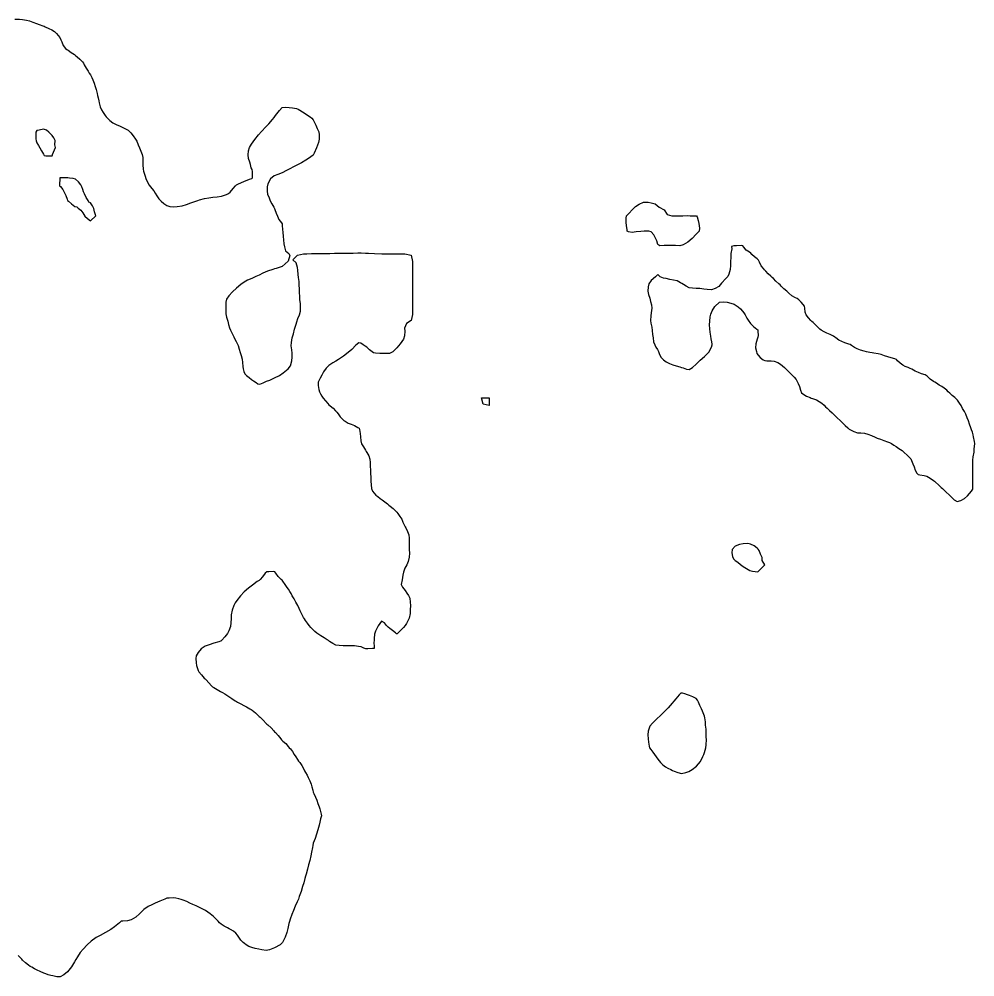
# Model space of a CAD drawing. Header units: inches. Extents: x 654597 to 662585, y 4606423 to 4617894.
# Drawn here: x 657280 to 658608, y 4610786 to 4612117 of the extents above; entities that cross this region are included whole.
import ezdxf

# ---------------------------------------------------------------- set-up
doc = ezdxf.new("R2010")
doc.units = ezdxf.units.IN
doc.header["$MEASUREMENT"] = 0
doc.layers.add('$DDT_AUDIT_GENERATED_(3F)', color=7, linetype='Continuous')

msp = doc.modelspace()

# ---------------------------------------------------------------- linework, layer by layer
at = {"layer": '$DDT_AUDIT_GENERATED_(3F)', "elevation": -140}
msp.add_lwpolyline([(657274.4, 4612117.1), (657280.7, 4612117.3), (657284.8, 4612117), (657290.4, 4612116), (657294.6, 4612115), (657299.4, 4612113.1), (657304.1, 4612111.3), (657308.2, 4612109.8), (657313.3, 4612108), (657315, 4612107.4), (657316.5, 4612106.5), (657321.2, 4612104.1), (657325.7, 4612102.4), (657329.1, 4612100), (657332.2, 4612097.2), (657334.4, 4612094.7), (657336.5, 4612091.8), (657338.2, 4612088.7), (657339.5, 4612085.6), (657341.5, 4612080.6), (657344.7, 4612076.6), (657346.3, 4612075.2), (657348.1, 4612074), (657352.6, 4612070.9), (657357.1, 4612068), (657359.1, 4612066.5), (657360.9, 4612064.9), (657364.7, 4612061.6), (657368, 4612057.9), (657369.5, 4612055.9), (657370.7, 4612053.9), (657373.4, 4612049.3), (657376.1, 4612044.9), (657377.6, 4612042.4), (657379.3, 4612039.7), (657381.2, 4612036.3), (657382.7, 4612033.1), (657384.4, 4612028.4), (657386, 4612023.7), (657387.2, 4612019.4), (657388.7, 4612014), (657389.2, 4612011.3), (657389.9, 4612007.9), (657390.8, 4612003.9), (657391.5, 4612000.8), (657392.9, 4611995.4), (657394.7, 4611991.4), (657397, 4611987.4), (657399.8, 4611983.2), (657401, 4611981.6), (657402.4, 4611980.1), (657406.1, 4611976.3), (657410.4, 4611973.4), (657413, 4611971.8), (657416.1, 4611970.4), (657419.6, 4611968.8), (657422.5, 4611967.4), (657427.2, 4611965.2), (657431.7, 4611962.9), (657433.6, 4611961.2), (657435.2, 4611959.2), (657438.5, 4611954.9), (657442, 4611950.5), (657443, 4611949.2), (657443.6, 4611947.5), (657445.5, 4611942.4), (657447.2, 4611938.4), (657449.1, 4611933.8), (657451.2, 4611929), (657451.9, 4611925), (657452, 4611919.1), (657452.2, 4611914.6), (657452.7, 4611908.8), (657453.1, 4611905.9), (657453.9, 4611903), (657455.1, 4611898.9), (657456.3, 4611895.7), (657458.4, 4611890.9), (657460.8, 4611886.6), (657462.6, 4611884.1), (657464.6, 4611881.8), (657467.1, 4611878.5), (657469.2, 4611875.3), (657471.7, 4611871.5), (657474.5, 4611867.5), (657476, 4611865.8), (657477.6, 4611864.3), (657481.3, 4611860.9), (657485.4, 4611858.3), (657489.5, 4611857.1), (657495.3, 4611856.6), (657499.9, 4611856.9), (657506.5, 4611858), (657512.5, 4611859.8), (657518.6, 4611862), (657525.5, 4611864.4), (657528.3, 4611865.3), (657530.9, 4611866), (657537.9, 4611867.9), (657543.6, 4611869), (657549.5, 4611869.8), (657555.3, 4611870.4), (657561.3, 4611871.4), (657568.3, 4611873.7), (657571.1, 4611874.8), (657573.4, 4611876.8), (657577.7, 4611881.9), (657580.8, 4611885.5), (657582, 4611886.9), (657584.9, 4611888.4), (657592.6, 4611891.8), (657600.4, 4611895.1), (657603.3, 4611896), (657604.4, 4611896.6), (657604.2, 4611899.1), (657604.3, 4611905.4), (657603.8, 4611908.2), (657602.8, 4611910.8), (657601.7, 4611915.1), (657600.9, 4611918.6), (657599, 4611923.5), (657598.2, 4611928.7), (657598.9, 4611934.3), (657600.2, 4611938.9), (657603.2, 4611943.7), (657607.6, 4611949.8), (657612.8, 4611956.3), (657616.9, 4611961.2), (657622.9, 4611967.4), (657627.2, 4611971.9), (657632.1, 4611977.9), (657634.5, 4611980.7), (657636.5, 4611983.3), (657641.8, 4611990.3), (657645.7, 4611994.6), (657649.7, 4611994.9), (657655.3, 4611994.6), (657659.9, 4611993.9), (657665.5, 4611992.9), (657667.9, 4611992.2), (657670.1, 4611991), (657673.9, 4611988.4), (657677.5, 4611986.3), (657681, 4611983.9), (657684.6, 4611981.3), (657686.7, 4611979.5), (657688.5, 4611977.3), (657690.7, 4611973.6), (657692.5, 4611970), (657694.4, 4611965.4), (657696.6, 4611960.7), (657697.2, 4611956.7), (657697.1, 4611950.6), (657696.2, 4611945.8), (657693.5, 4611938.5), (657689.9, 4611930.8), (657688.7, 4611928.3), (657688, 4611927.6), (657685.2, 4611925.6), (657678.4, 4611921.2), (657672.4, 4611917.7), (657666.9, 4611914.8), (657661.2, 4611911.9), (657656.4, 4611909.4), (657651.8, 4611906.9), (657645.7, 4611903.9), (657639.8, 4611901.3), (657634.7, 4611899.4), (657629.4, 4611895.3), (657625.6, 4611888.5), (657624.7, 4611884.2), (657624.8, 4611878), (657625.4, 4611874.2), (657627.4, 4611869.1), (657629.2, 4611864.9), (657631.4, 4611860.6), (657634.2, 4611855.8), (657634.9, 4611854.3), (657635.5, 4611852.6), (657637.3, 4611847.4), (657639, 4611843.4), (657641.2, 4611838.7), (657644.5, 4611834.4), (657645.5, 4611833), (657645.8, 4611830.6), (657646.3, 4611825.1), (657646.6, 4611821.1), (657646.9, 4611815), (657647.3, 4611810.7), (657647.8, 4611804.9), (657648.7, 4611800.7), (657650.5, 4611795.3), (657654.7, 4611791.8), (657656.1, 4611788.9), (657654.1, 4611780.9), (657645.7, 4611773.4), (657637.3, 4611770.6), (657635, 4611770.2), (657632.8, 4611769.5), (657625.3, 4611767.2), (657618.8, 4611764.4), (657613.9, 4611761.6), (657609.1, 4611759.4), (657603.3, 4611757), (657597.7, 4611754.3), (657592.8, 4611751.6), (657588.2, 4611748.4), (657582.2, 4611743.5), (657576.7, 4611738.2), (657571.6, 4611732.6), (657568.4, 4611728.1), (657567.6, 4611723.8), (657567.3, 4611718), (657567.2, 4611713), (657567.4, 4611707.6), (657568.5, 4611703.1), (657570, 4611697.7), (657570.6, 4611695.4), (657571.3, 4611692.8), (657572.5, 4611688.4), (657573.7, 4611684.9), (657576, 4611680.2), (657578.4, 4611675.7), (657579.9, 4611672.7), (657581.6, 4611669.3), (657583.2, 4611666.5), (657584.3, 4611663.7), (657585.9, 4611658.7), (657587.5, 4611654.1), (657588.7, 4611649.7), (657590.1, 4611644.5), (657590.6, 4611640.3), (657591, 4611634.5), (657591.5, 4611631.1), (657592.5, 4611627.4), (657593.9, 4611624.3), (657596, 4611622.2), (657599.7, 4611619.4), (657603, 4611616.5), (657606, 4611614.4), (657609.3, 4611612.1), (657612, 4611610.5), (657614.5, 4611610), (657619.1, 4611611.8), (657624, 4611613.9), (657628.5, 4611615.7), (657635.1, 4611618.6), (657641.8, 4611622), (657647.1, 4611625.8), (657653.9, 4611631.4), (657657, 4611635.5), (657659.3, 4611642.2), (657659.7, 4611647.5), (657659.6, 4611653.1), (657658.9, 4611657.7), (657658.2, 4611663.4), (657658.4, 4611667.8), (657659.6, 4611674.3), (657661.2, 4611680.1), (657663, 4611686.3), (657664.9, 4611693.2), (657665.8, 4611696.8), (657667.4, 4611701.1), (657669.8, 4611706.4), (657671, 4611711.3), (657671.2, 4611716.9), (657671, 4611722), (657670.3, 4611727.2), (657670, 4611731.8), (657669.7, 4611737.4), (657669.6, 4611742.1), (657669.5, 4611747.9), (657669.2, 4611752.5), (657668.5, 4611758.2), (657668.1, 4611762.4), (657667.3, 4611768.3), (657667.1, 4611772.3), (657664.9, 4611778.5), (657660.6, 4611782.7), (657667, 4611789.1), (657675.5, 4611791.3), (657679.8, 4611791.3), (657686.3, 4611791.4), (657690.6, 4611791.5), (657697, 4611791.6), (657701.4, 4611791.6), (657707.7, 4611791.7), (657712.1, 4611791.8), (657718.4, 4611791.9), (657722.9, 4611791.9), (657729.1, 4611792), (657733.6, 4611792.1), (657739.8, 4611792.1), (657744.4, 4611792.2), (657750.6, 4611792.3), (657755.3, 4611792.4), (657761.3, 4611792.2), (657765.7, 4611792), (657773.8, 4611791.4), (657784.2, 4611791.2), (657816.2, 4611791.2), (657824.7, 4611789.1), (657826.9, 4611780.6), (657826.9, 4611706.8), (657824.7, 4611698.4), (657818.2, 4611694.1), (657815.8, 4611687.8), (657815.9, 4611683.5), (657815.8, 4611677.1), (657814.3, 4611672.6), (657809.7, 4611665.8), (657804.9, 4611660.3), (657799.2, 4611655.1), (657795.6, 4611652.9), (657794.6, 4611652.6), (657791.9, 4611652.6), (657785.8, 4611652.5), (657781.2, 4611652.6), (657775.2, 4611652.9), (657772.5, 4611653.3), (657770.5, 4611654.7), (657766.9, 4611657.9), (657763.3, 4611661.2), (657760.9, 4611662.9), (657758.2, 4611664.8), (657755.1, 4611667), (657752, 4611667.5), (657747.8, 4611664), (657742.3, 4611658.2), (657737.5, 4611653.8), (657730.7, 4611649), (657723.8, 4611644.4), (657720, 4611642), (657715.9, 4611639.5), (657710.5, 4611635.9), (657706.8, 4611632.2), (657703.3, 4611627), (657700.6, 4611622.6), (657698.4, 4611618.5), (657695.9, 4611612.8), (657695.8, 4611607.9), (657696.7, 4611602.5), (657697.6, 4611599.5), (657699.1, 4611596.5), (657700.8, 4611593.2), (657702.6, 4611590.4), (657705.7, 4611586.6), (657709, 4611582.9), (657710.7, 4611581.3), (657712.5, 4611579.7), (657716.3, 4611576.4), (657719.8, 4611573), (657721.8, 4611571.2), (657723.3, 4611568.9), (657726.1, 4611564.5), (657730, 4611560.8), (657731.5, 4611559.6), (657733.2, 4611558.5), (657737.5, 4611555.9), (657741.6, 4611554.2), (657746.1, 4611552.3), (657751, 4611549.9), (657752.7, 4611549), (657753.2, 4611547), (657754.1, 4611541.3), (657754.6, 4611536.8), (657754.9, 4611531.1), (657755.9, 4611527.1), (657758.7, 4611522.8), (657761.6, 4611518.1), (657762.6, 4611516.5), (657763.5, 4611514.8), (657765.9, 4611510.2), (657767.5, 4611505.9), (657768, 4611501), (657768.1, 4611495.8), (657768.2, 4611490.6), (657768.5, 4611485.6), (657769, 4611480.8), (657768.9, 4611475.2), (657769.3, 4611470.2), (657769.8, 4611464.9), (657771, 4611461.3), (657773.5, 4611458.4), (657776, 4611455.9), (657778.8, 4611453.6), (657781.6, 4611451.2), (657784.5, 4611449.1), (657788.2, 4611446.6), (657791.8, 4611443.6), (657793.7, 4611442), (657795.6, 4611440.3), (657799.7, 4611437.1), (657803.6, 4611433.4), (657804.9, 4611431.9), (657806.2, 4611430.2), (657809.3, 4611426.2), (657811.7, 4611422.1), (657813.2, 4611418), (657815.6, 4611413.5), (657816.6, 4611411.9), (657817.4, 4611410.1), (657819.6, 4611405.2), (657821.5, 4611400.7), (657822, 4611395.9), (657822.1, 4611390.6), (657822.2, 4611385.5), (657822.3, 4611380.2), (657822.5, 4611375.1), (657822.1, 4611369.3), (657820.6, 4611363.4), (657818.7, 4611358.7), (657816.3, 4611354), (657814.3, 4611348.8), (657813.4, 4611344.4), (657812.4, 4611337.9), (657811.1, 4611331.7), (657812.8, 4611327.6), (657814.5, 4611325.3), (657816.4, 4611323.2), (657818.9, 4611319.7), (657821, 4611316.4), (657822.9, 4611312.4), (657823.6, 4611306.9), (657823.8, 4611302.2), (657823.6, 4611296.4), (657823.5, 4611291.4), (657822, 4611284.5), (657818.4, 4611277.2), (657816.7, 4611274.5), (657814.4, 4611271.9), (657808.3, 4611265.6), (657805.6, 4611263), (657804.7, 4611263), (657803.1, 4611264.4), (657799.1, 4611267.5), (657795.3, 4611270.2), (657792.8, 4611272.3), (657790.5, 4611274.7), (657787.7, 4611278.3), (657783.9, 4611280.4), (657779.1, 4611274.3), (657775.5, 4611266.7), (657774.1, 4611262.4), (657773.6, 4611256.6), (657773.3, 4611253.5), (657773.1, 4611250.9), (657773.4, 4611245.2), (657773.6, 4611242.9), (657773.6, 4611242.7), (657773.6, 4611242.7), (657771.4, 4611242.5), (657764.9, 4611242), (657761.8, 4611242.1), (657759.1, 4611243.1), (657755.4, 4611244.9), (657751.5, 4611245.5), (657746.2, 4611246.4), (657741, 4611246.4), (657735.2, 4611246.2), (657730.3, 4611246.3), (657724.8, 4611246.6), (657720.3, 4611247.4), (657715.9, 4611249.7), (657711.3, 4611252.5), (657709.9, 4611253.5), (657708.4, 4611254.4), (657703.8, 4611257.4), (657699.4, 4611260.1), (657696.7, 4611261.8), (657694, 4611263.9), (657691, 4611266.4), (657688.2, 4611269), (657685.5, 4611271.6), (657683.3, 4611274.4), (657680.7, 4611277.9), (657678.1, 4611281.6), (657676.6, 4611283.7), (657675.4, 4611285.8), (657672.9, 4611290.4), (657670.8, 4611294.9), (657669.1, 4611298.3), (657667.2, 4611302.2), (657666, 4611304.7), (657664.8, 4611306.9), (657662.2, 4611311.5), (657659.7, 4611316), (657658.1, 4611318.8), (657656.3, 4611322), (657654.4, 4611324.9), (657652.6, 4611327.5), (657649.7, 4611331.7), (657646.5, 4611336.2), (657645.6, 4611337.5), (657644.4, 4611338.6), (657640.3, 4611342.7), (657636.8, 4611347.2), (657635.6, 4611348.9), (657633.1, 4611349.5), (657626.9, 4611349.2), (657624.2, 4611349.2), (657622.2, 4611347.2), (657618.3, 4611342.4), (657615, 4611338.5), (657613.6, 4611337.3), (657611, 4611335.5), (657604.3, 4611330.8), (657599, 4611326.4), (657593, 4611321.3), (657587.6, 4611315.7), (657582.7, 4611309.2), (657580.5, 4611305.9), (657578.7, 4611302.5), (657576, 4611295.7), (657575, 4611289.3), (657575, 4611284.2), (657574.5, 4611278.4), (657573.7, 4611273.3), (657571.5, 4611267.1), (657569.5, 4611263.2), (657565.8, 4611258.6), (657562, 4611254.2), (657560.4, 4611252.8), (657559.8, 4611252.6), (657557.6, 4611251.9), (657550.5, 4611249.8), (657544, 4611247.6), (657538.8, 4611246), (657533.3, 4611242.3), (657528.8, 4611237.1), (657526.2, 4611232.6), (657525.7, 4611228.5), (657526, 4611222.8), (657526.7, 4611218.9), (657528.2, 4611214.6), (657528.9, 4611212), (657530, 4611210.1), (657533.7, 4611205.8), (657537.4, 4611201.5), (657538.7, 4611200.2), (657539.9, 4611198.9), (657543.6, 4611194.7), (657547.3, 4611190.8), (657549, 4611189.3), (657550.8, 4611188.2), (657555.4, 4611185.5), (657559.9, 4611183), (657562.8, 4611181.4), (657565.8, 4611179.5), (657568.8, 4611177.6), (657571.5, 4611175.8), (657575.8, 4611173), (657580.5, 4611170), (657582, 4611169.1), (657583.5, 4611168.2), (657588.1, 4611165.7), (657592.3, 4611163.5), (657596.3, 4611161.4), (657600.7, 4611158.9), (657602.5, 4611157.9), (657604, 4611156.8), (657608.5, 4611153.1), (657612.7, 4611149.2), (657613.9, 4611148), (657615.2, 4611146.9), (657619.4, 4611142.9), (657623.4, 4611138.5), (657624.4, 4611137.4), (657625.7, 4611136.4), (657630.2, 4611132.5), (657634.1, 4611128.2), (657635.2, 4611126.9), (657636.4, 4611125.8), (657640.3, 4611121.7), (657643.6, 4611117.2), (657644.9, 4611115.4), (657646.6, 4611114), (657650.7, 4611110.6), (657654.1, 4611106.5), (657655.5, 4611104.7), (657657, 4611102.9), (657660.1, 4611099.3), (657662.4, 4611095.4), (657664.6, 4611092.2), (657666.8, 4611088.4), (657668.5, 4611086.1), (657670.1, 4611084), (657673.1, 4611079.8), (657675.6, 4611075), (657676.7, 4611072.7), (657678, 4611070.3), (657680.2, 4611066.6), (657682, 4611063.2), (657684, 4611058.8), (657686, 4611053.9), (657687, 4611050.3), (657688.1, 4611045.6), (657688.9, 4611043.1), (657689.7, 4611041.1), (657691.8, 4611036.1), (657693.8, 4611031.7), (657695.3, 4611027.3), (657697.2, 4611022.4), (657698.1, 4611019.6), (657699, 4611016), (657699.9, 4611012.4), (657700.1, 4611010), (657699, 4611005.7), (657697.9, 4611001), (657697.1, 4610997.2), (657695.4, 4610990.4), (657693.5, 4610984.3), (657691.3, 4610978.4), (657688.9, 4610971.8), (657688.1, 4610968.9), (657687.6, 4610966.2), (657686.3, 4610959.5), (657685.3, 4610954.2), (657683.9, 4610947.8), (657682.3, 4610941.7), (657680.7, 4610935.8), (657678.9, 4610928.9), (657678.1, 4610926), (657677.3, 4610922.9), (657675.6, 4610916.8), (657674, 4610911.6), (657671.9, 4610904.9), (657669.4, 4610897.9), (657668.2, 4610894.3), (657666.6, 4610890.4), (657663.9, 4610884.3), (657661.2, 4610878.5), (657658.9, 4610872.8), (657656.7, 4610866.2), (657655.7, 4610863.2), (657655.1, 4610860.4), (657653.6, 4610853.6), (657652, 4610847.8), (657649.8, 4610841.3), (657646.3, 4610834.1), (657642.7, 4610830.5), (657635.2, 4610826.5), (657628, 4610823.7), (657623.3, 4610822.9), (657617.5, 4610823.6), (657613.1, 4610824.5), (657608, 4610825.6), (657603.3, 4610827), (657599.4, 4610828.5), (657595.6, 4610830.9), (657593.5, 4610832.4), (657591.6, 4610834.1), (657588.1, 4610837.4), (657585.5, 4610841.4), (657583.7, 4610844.2), (657581.5, 4610847.1), (657578.1, 4610849.6), (657574, 4610852), (657571.9, 4610853.1), (657569.9, 4610854.1), (657565.2, 4610856.8), (657560.9, 4610859.6), (657558.7, 4610861.4), (657556.7, 4610863.4), (657553.4, 4610866.7), (657550.1, 4610869.9), (657547.9, 4610871.9), (657545.5, 4610873.8), (657542.2, 4610876.3), (657538.9, 4610878.6), (657534.7, 4610880.7), (657529.7, 4610883), (657528, 4610883.8), (657526.2, 4610884.7), (657521.5, 4610886.9), (657517.5, 4610888.7), (657513.1, 4610890.8), (657508.2, 4610893), (657505.5, 4610893.9), (657501.9, 4610894.7), (657498.1, 4610895.5), (657494.7, 4610895.8), (657488.5, 4610895.7), (657485.6, 4610895.5), (657482.4, 4610894.2), (657475.6, 4610891.4), (657469.2, 4610888.5), (657464.4, 4610886.1), (657459.4, 4610883.8), (657453.5, 4610879.8), (657447.4, 4610874), (657442.1, 4610869), (657435.9, 4610865.6), (657430.9, 4610864.1), (657424.3, 4610863.7), (657421.9, 4610863.4), (657419.5, 4610861.3), (657412.8, 4610855.5), (657407.8, 4610851.9), (657400.3, 4610847.9), (657392.6, 4610843.9), (657389.9, 4610842.5), (657387.2, 4610840.7), (657380.4, 4610835.8), (657374.9, 4610830.7), (657369.3, 4610824.9), (657365.2, 4610820), (657361.4, 4610814.2), (657359.1, 4610810.5), (657357.2, 4610807.1), (657353.1, 4610800.1), (657347.6, 4610793.3), (657342.4, 4610789.1), (657337.1, 4610786.2), (657332.5, 4610786.2), (657327.1, 4610787.4), (657324.1, 4610788.2), (657320.6, 4610789.2), (657317.1, 4610790.3), (657314.3, 4610791.3), (657309.4, 4610793.5), (657305, 4610795.6), (657301.5, 4610797.4), (657297.8, 4610799.5), (657295.3, 4610800.8), (657293.2, 4610802.3), (657289, 4610805.6), (657285, 4610809.4), (657283.7, 4610810.7), (657282.4, 4610812), (657278.7, 4610816.1)], dxfattribs=at)
for points in [[(657330.8, 4611938.8), (657329.8, 4611942.6), (657330.1, 4611948.6), (657328.6, 4611952.4), (657326.1, 4611955.4), (657323.7, 4611957.8), (657321.3, 4611960.1), (657318.3, 4611962.9), (657314.2, 4611964.5), (657308.1, 4611963.1), (657304.7, 4611962.4), (657303.4, 4611960.4), (657303.4, 4611957.3), (657303.3, 4611951.1), (657303.7, 4611948.1), (657304.9, 4611945.6), (657307, 4611941.9), (657308.7, 4611938.5), (657311.2, 4611934.2), (657313.9, 4611929.5), (657314.9, 4611927.8), (657317.2, 4611927.3), (657323.5, 4611927.5), (657326, 4611927.5), (657326.7, 4611928.2), (657326.7, 4611929)], [(657386.6, 4611843.9), (657384.8, 4611849.5), (657383.8, 4611854.1), (657382, 4611858), (657379.3, 4611861.9), (657377.2, 4611863), (657376.2, 4611865.3), (657373.2, 4611869.6), (657370.9, 4611874.5), (657369.7, 4611877.3), (657368.5, 4611880.7), (657367.2, 4611884), (657366.1, 4611886.8), (657362.8, 4611891.1), (657358.6, 4611894.7), (657355.2, 4611895.6), (657350.2, 4611896.4), (657347.7, 4611896.8), (657345.1, 4611896.9), (657338.7, 4611896.7), (657336.6, 4611896.7), (657336.6, 4611896.6), (657336.5, 4611894.5), (657336.4, 4611888.2), (657336.4, 4611885.8), (657337.5, 4611884.5), (657340.8, 4611880.4), (657343, 4611876), (657344.9, 4611872.1), (657346.8, 4611867.2), (657347.5, 4611865.4), (657348.7, 4611864.1), (657353.1, 4611860.5), (657357.5, 4611857.1), (657360.2, 4611856.3), (657362.4, 4611854.6), (657366, 4611851.8), (657368.6, 4611848.1), (657370.2, 4611845.9), (657371.3, 4611843.6), (657375.1, 4611840.3), (657379.2, 4611836.8)], [(658225.4, 4611826.9), (658225.2, 4611822.8), (658220.7, 4611818.4), (658215.2, 4611812.6), (658209.5, 4611807.3), (658202.7, 4611803.5), (658198.2, 4611802.4), (658192, 4611802.6), (658187.5, 4611802.7), (658181.2, 4611802.5), (658176.6, 4611802.5), (658170.2, 4611802.1), (658167.6, 4611803.9), (658166.1, 4611809.1), (658164.5, 4611812.9), (658162, 4611817.5), (658158.3, 4611821.7), (658155.1, 4611822.7), (658148.7, 4611822.5), (658144.2, 4611822.3), (658137.5, 4611821.8), (658132.2, 4611820.9), (658126.9, 4611821.7), (658125.2, 4611822.6), (658124.9, 4611824.6), (658124, 4611830.3), (658123.7, 4611834.8), (658123.7, 4611840.8), (658124.2, 4611843.9), (658126.8, 4611846.9), (658132.7, 4611853), (658136.8, 4611856.7), (658141.7, 4611860.1), (658147.5, 4611862.7), (658154.2, 4611863), (658158.5, 4611862.1), (658164.1, 4611860.5), (658169.5, 4611856), (658176.5, 4611852.3), (658180.7, 4611846), (658187.1, 4611843.9), (658191.4, 4611844), (658197.8, 4611844.1), (658202.2, 4611844.1), (658208.5, 4611844.2), (658212.8, 4611844.1), (658219.2, 4611844), (658221.3, 4611844), (658222.1, 4611842.4), (658223.9, 4611837.4), (658224.6, 4611833.3)], [(658608.1, 4611527.5), (658607.6, 4611530.1), (658606.4, 4611536.7), (658605.8, 4611539.7), (658604.8, 4611543.2), (658603.6, 4611546.6), (658602.6, 4611549.4), (658600.6, 4611554.2), (658599.1, 4611558.8), (658597.4, 4611563.2), (658595.5, 4611568.3), (658594.7, 4611570.2), (658593.7, 4611572), (658591.2, 4611576.3), (658589, 4611580.2), (658586.6, 4611583.7), (658584, 4611587.5), (658582.3, 4611589.4), (658580.4, 4611591.2), (658576.7, 4611594.2), (658573.3, 4611597.4), (658571.2, 4611599.5), (658569.1, 4611601.6), (658565.7, 4611604.3), (658562.2, 4611606.8), (658558.5, 4611608.8), (658554.7, 4611611.3), (658552.6, 4611612.6), (658550.6, 4611613.8), (658545.9, 4611617), (658541.9, 4611621), (658540.7, 4611622.2), (658539, 4611622.8), (658533.8, 4611624.5), (658529.8, 4611626.1), (658525.1, 4611628.2), (658520.5, 4611630.7), (658518.1, 4611631.8), (658515.4, 4611633), (658511.5, 4611634.6), (658508.3, 4611636.3), (658504.2, 4611639), (658500.8, 4611642.6), (658499.2, 4611644.2), (658497, 4611645), (658491.7, 4611646.5), (658487.4, 4611647.9), (658482.6, 4611649.5), (658477.8, 4611651.4), (658473.7, 4611652.3), (658468, 4611653.2), (658465.4, 4611653.6), (658462.4, 4611654.1), (658457.8, 4611655), (658454.4, 4611655.8), (658449.1, 4611657.3), (658444.8, 4611659), (658440.7, 4611661), (658436.8, 4611663.8), (658435, 4611665), (658432.9, 4611665.7), (658427.5, 4611667.3), (658423.4, 4611669.1), (658419.1, 4611671.3), (658415, 4611674.3), (658413.5, 4611675.5), (658411.8, 4611676.5), (658407, 4611678.9), (658402.6, 4611681), (658398.7, 4611682.8), (658394.4, 4611685.2), (658392.6, 4611686.5), (658391, 4611688.1), (658387.2, 4611691.8), (658383.3, 4611695.5), (658381.7, 4611696.9), (658380.3, 4611698.3), (658376.8, 4611702.2), (658373.7, 4611706.2), (658372.3, 4611709.9), (658371.9, 4611715.7), (658371.3, 4611718.4), (658369.8, 4611720.5), (658366.7, 4611723.9), (658363.6, 4611727.3), (658361.1, 4611728.8), (658358.8, 4611730), (658354, 4611732.7), (658349.9, 4611736.4), (658348.4, 4611737.8), (658346.8, 4611739.1), (658342.7, 4611742.5), (658339, 4611746.2), (658337.4, 4611747.9), (658335.7, 4611749.5), (658331.8, 4611752.9), (658328.3, 4611756.7), (658326.6, 4611758.3), (658324.7, 4611759.9), (658320.8, 4611763.1), (658317.5, 4611766.9), (658315.9, 4611768.8), (658314.3, 4611770.6), (658311.1, 4611774.6), (658308.9, 4611779.5), (658307.7, 4611782.1), (658305.8, 4611784.2), (658301.8, 4611786.8), (658298.4, 4611790.3), (658296.7, 4611792), (658294.8, 4611793.3), (658290.4, 4611796.4), (658287.2, 4611800.6), (658285.9, 4611802.3), (658283.3, 4611802.7), (658277, 4611802.4), (658273.3, 4611802.1), (658270.1, 4611801.3), (658270.4, 4611798), (658269.3, 4611791.8), (658269.1, 4611786.1), (658268.8, 4611780.6), (658268.7, 4611775.1), (658268.2, 4611769.3), (658266.1, 4611762.7), (658264.9, 4611759.6), (658262.3, 4611756.7), (658256.3, 4611750.2), (658252.3, 4611745.8), (658247.5, 4611743), (658242.1, 4611741.1), (658236.2, 4611741.6), (658231.4, 4611742.1), (658226.1, 4611742.7), (658221.1, 4611743), (658215.8, 4611743.4), (658211, 4611744), (658207.2, 4611746.2), (658203.1, 4611748.6), (658201.1, 4611749.9), (658199, 4611750.9), (658194.5, 4611753.4), (658189.4, 4611754.5), (658184.5, 4611755.4), (658179.4, 4611756.6), (658175.4, 4611757.5), (658171.1, 4611759.3), (658169.1, 4611761.2), (658167.7, 4611762.4), (658164.4, 4611759.3), (658158.4, 4611754.1), (658155.2, 4611749.5), (658154.4, 4611745.4), (658153.6, 4611739.4), (658154.5, 4611734.5), (658156.3, 4611729.3), (658157, 4611727.3), (658157.6, 4611724.9), (658158.8, 4611720.1), (658159.1, 4611715.7), (658158.3, 4611709.3), (658157.9, 4611704.9), (658157.6, 4611698.5), (658157.9, 4611694.6), (658159.1, 4611689.1), (658159.7, 4611684.7), (658160.4, 4611679.2), (658161, 4611674.5), (658161.7, 4611669), (658163.4, 4611664.7), (658164.9, 4611661.2), (658167.4, 4611658.3), (658168.7, 4611655.5), (658169.5, 4611652.7), (658171.8, 4611647.5), (658175.5, 4611643.9), (658177.4, 4611642.4), (658179.4, 4611641.1), (658183.8, 4611638.5), (658188.7, 4611636.7), (658193.1, 4611635.5), (658198.4, 4611633.9), (658200.6, 4611633.3), (658203, 4611632.6), (658207.5, 4611630.9), (658211.1, 4611630.4), (658215.6, 4611633.1), (658221.1, 4611637.6), (658226.6, 4611643.1), (658232.3, 4611648.2), (658238.4, 4611654.6), (658242, 4611661.5), (658243.1, 4611664.4), (658243.1, 4611665.7), (658242.5, 4611668.8), (658241.7, 4611673.2), (658241.1, 4611676.6), (658240.3, 4611682.2), (658239.8, 4611686.7), (658239.5, 4611692.3), (658239.7, 4611697.4), (658240.4, 4611703.6), (658241.1, 4611707.4), (658243, 4611711.9), (658247, 4611718), (658253.2, 4611724), (658259.3, 4611724.5), (658264.1, 4611724.1), (658269.1, 4611722.6), (658273.9, 4611721), (658276.7, 4611719.4), (658279.2, 4611717.3), (658282.4, 4611714.6), (658285.1, 4611711.6), (658287.3, 4611709.1), (658288.9, 4611706.3), (658291.4, 4611701.9), (658294.3, 4611697.3), (658295.4, 4611695.7), (658296.6, 4611694.2), (658300.5, 4611690.1), (658305.2, 4611686.5), (658306.5, 4611685.7), (658306.6, 4611683.7), (658306.9, 4611677.5), (658306.8, 4611675.1), (658305.9, 4611672.7), (658303.7, 4611665.9), (658303.4, 4611660.5), (658304.6, 4611655.2), (658305.3, 4611652.5), (658306.9, 4611650.2), (658310, 4611646.8), (658313.9, 4611644), (658316.1, 4611642.8), (658319, 4611642.5), (658325.1, 4611642.5), (658329.1, 4611641.9), (658334.2, 4611639.9), (658338.2, 4611637.6), (658340.9, 4611635.3), (658343.5, 4611632.9), (658346.3, 4611630.2), (658349.1, 4611627.5), (658351.8, 4611625), (658354.5, 4611622.4), (658357.2, 4611619.6), (658359.7, 4611616.3), (658361.4, 4611613.8), (658362.5, 4611611.1), (658364.6, 4611606.5), (658365.9, 4611601.6), (658367.4, 4611598), (658370.3, 4611595.6), (658374.2, 4611593.4), (658379.2, 4611591.3), (658380.9, 4611590.6), (658382.7, 4611590.1), (658388, 4611588.1), (658392, 4611586), (658395.6, 4611583.7), (658398.7, 4611580.7), (658400.8, 4611578.6), (658402.9, 4611576.6), (658406.2, 4611573.4), (658409.7, 4611570.1), (658411.6, 4611568.3), (658413.6, 4611566.4), (658424.4, 4611556.2), (658428, 4611552.7), (658431.7, 4611549.2), (658433.4, 4611547.6), (658435.4, 4611546.4), (658440.2, 4611544.2), (658445, 4611542.5), (658449.7, 4611542.2), (658455, 4611542), (658459.4, 4611540.5), (658464.4, 4611538.5), (658466.2, 4611537.9), (658467.7, 4611537.1), (658472.5, 4611534.8), (658477.1, 4611533.3), (658481.7, 4611531.6), (658486.7, 4611529.8), (658489.4, 4611528.7), (658492.2, 4611527.3), (658495.6, 4611525.2), (658498.7, 4611523.2), (658502.7, 4611520.6), (658507, 4611517.6), (658508.6, 4611516.5), (658509.9, 4611515.2), (658514.1, 4611511.3), (658518.2, 4611507.3), (658519.4, 4611506), (658520.1, 4611504), (658522.1, 4611499.2), (658523.8, 4611495.2), (658525.1, 4611490.2), (658527.7, 4611486.1), (658529.4, 4611484.6), (658531.8, 4611484), (658537.5, 4611483.2), (658541.5, 4611482.3), (658546, 4611479.4), (658550.6, 4611476.3), (658552.1, 4611475.2), (658553.5, 4611473.9), (658557.5, 4611470.1), (658561.5, 4611466.3), (658563.1, 4611465), (658564.6, 4611463.5), (658568.5, 4611459.9), (658572.3, 4611456.2), (658573.9, 4611454.6), (658575.6, 4611453), (658579.3, 4611449.4), (658583.8, 4611446.7), (658588.8, 4611448.1), (658593.7, 4611451), (658598, 4611454.9), (658603.4, 4611461.1), (658605.3, 4611464), (658605.4, 4611466.6), (658605.3, 4611472.8), (658605.3, 4611477.1), (658605.3, 4611483.3), (658605.2, 4611487.6), (658605.3, 4611493.9), (658605.3, 4611498.1), (658605.5, 4611504.5), (658606, 4611508.9), (658607, 4611515.5), (658607.4, 4611519.4)], [(657933.5, 4611590.8), (657933.5, 4611580.2), (657924.9, 4611582.3), (657922.8, 4611590.8)], [(658316.4, 4611358.7), (658312.7, 4611364.8), (658312.4, 4611369.2), (658310.5, 4611373.8), (658308.3, 4611378.7), (658307.2, 4611380.6), (658305.6, 4611381.9), (658301.3, 4611385.1), (658296.6, 4611387.8), (658292.5, 4611388.4), (658286.3, 4611388.1), (658281.2, 4611387.2), (658275.1, 4611385), (658270.9, 4611380.3), (658270.6, 4611375.5), (658271.3, 4611370.3), (658272.7, 4611367.3), (658275, 4611365), (658278.8, 4611362.5), (658282.5, 4611359.4), (658284.2, 4611357.9), (658286.2, 4611356.6), (658290.8, 4611353.7), (658295.3, 4611350.8), (658299.4, 4611350.1), (658306.5, 4611349.2)], [(658235.1, 4611116.2), (658235, 4611119.2), (658234.9, 4611125.8), (658234.6, 4611130.5), (658234.1, 4611136.1), (658233.7, 4611140.6), (658233.1, 4611146.2), (658232.6, 4611148.7), (658231.6, 4611151), (658229.7, 4611155.3), (658228.2, 4611158.9), (658226.2, 4611163.5), (658224.2, 4611168.2), (658222.9, 4611170.8), (658220.7, 4611173), (658216.5, 4611175.3), (658211.6, 4611177.4), (658208.8, 4611178.4), (658205.3, 4611179.5), (658201.8, 4611180.6), (658199.8, 4611180.7), (658197.2, 4611178.2), (658192.8, 4611172.7), (658190.1, 4611169.3), (658187.6, 4611166.5), (658181.8, 4611160), (658177.2, 4611155.3), (658171.2, 4611149.3), (658166.4, 4611144.9), (658160.1, 4611138.8), (658156.7, 4611134.4), (658154, 4611127.8), (658153.6, 4611122.4), (658154.1, 4611117), (658154.7, 4611112.5), (658155.5, 4611107), (658156.2, 4611104.3), (658157.7, 4611102.2), (658160.5, 4611098.6), (658163, 4611095.2), (658165.3, 4611092.1), (658167.7, 4611088.8), (658169.5, 4611086.3), (658171.2, 4611084), (658174.5, 4611080.7), (658178.3, 4611077.9), (658181.6, 4611076.1), (658185.7, 4611074.3), (658188.1, 4611073.1), (658190.4, 4611072.2), (658195.3, 4611070.1), (658200.5, 4611068.9), (658206.4, 4611070.2), (658210.8, 4611071.7), (658215.5, 4611074.4), (658221.2, 4611078.9), (658226.8, 4611085.3), (658230.4, 4611092.5), (658231.5, 4611095.2), (658232.4, 4611098.1), (658234.2, 4611104.4), (658234.9, 4611108.6)]]:
    msp.add_lwpolyline(points, close=True, dxfattribs=at)

doc.saveas('drawing.dxf')
